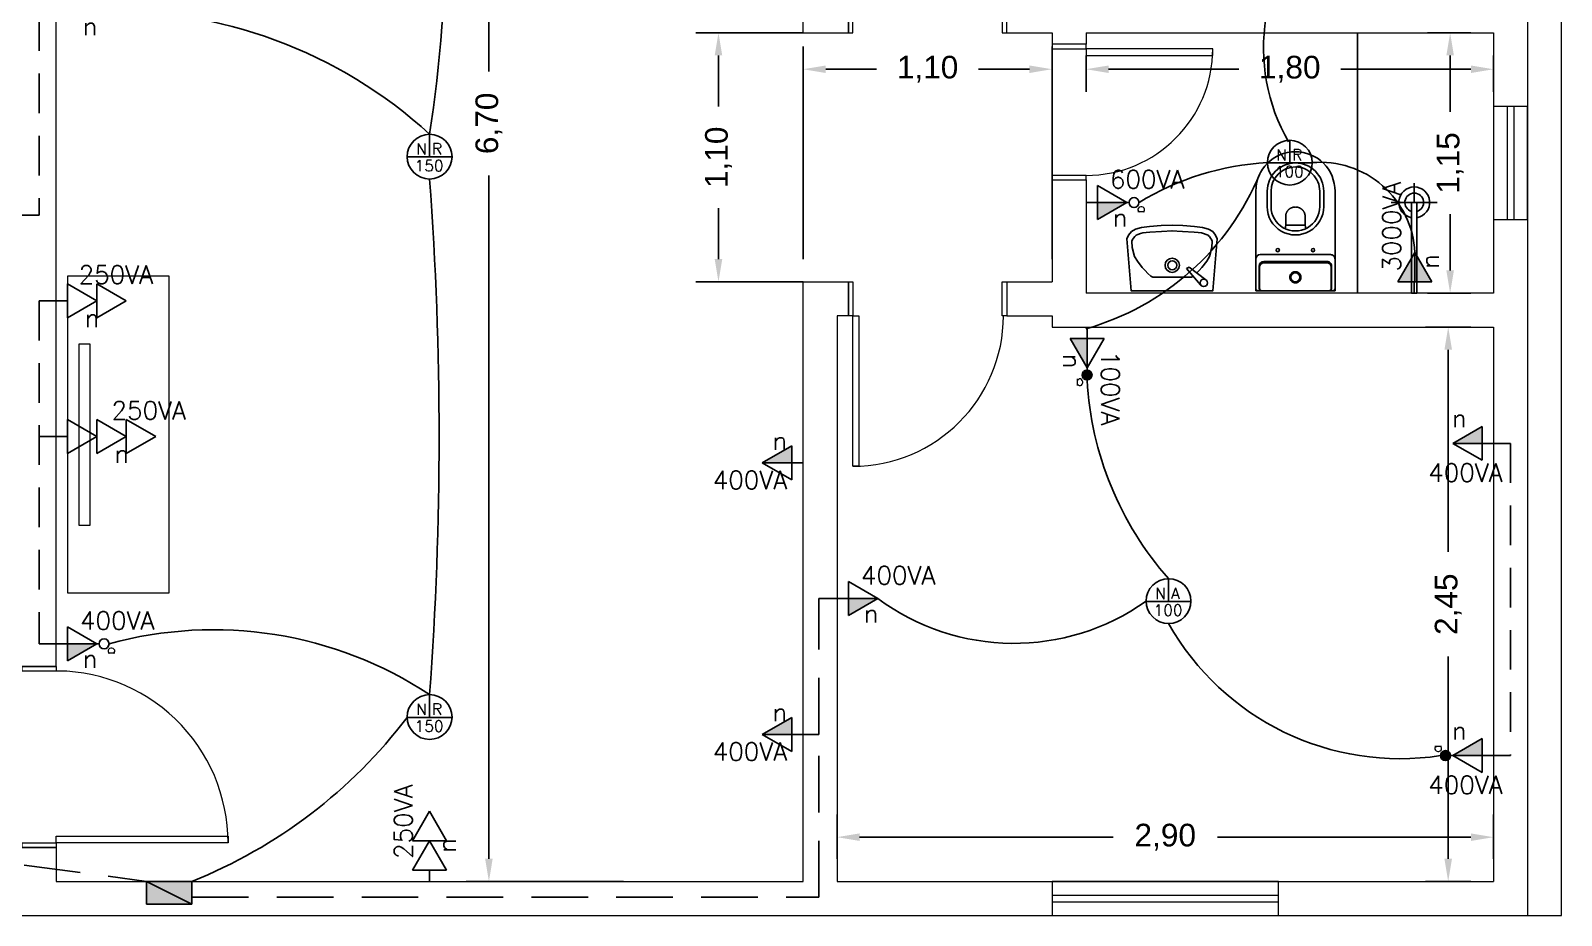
# Model space of a CAD drawing. Header units: millimetres. Extents: x -5 to 184, y -24 to 24.
# Drawn here: x 20.24 to 27, y 11 to 14.91 of the extents above; entities that cross this region are included whole.
import ezdxf

# ---------------------------------------------------------------- set-up
doc = ezdxf.new("R2010")
doc.units = ezdxf.units.MM
doc.linetypes.add('DASHED', pattern=[15, 12, -3])
doc.linetypes.add('HIDDEN', pattern=[0.375, 0.25, -0.125])
doc.layers.get('0').update_dxf_attribs({"lineweight": 30})
for name, color, linetype, lineweight in [('Cotas', 3, 'Continuous', 9), ('Cozinha', 252, 'Continuous', 20), ('Edificação', 251, 'Continuous', 20), ('Portas', 251, 'Continuous', 9)]:
    doc.layers.add(name, color=color, linetype=linetype, lineweight=lineweight)
for name, color, linetype in [('Eletroduto', 160, 'Continuous'), ('Pontos de iluminação', 50, 'Continuous'), ('Pontos de Tomadas', 10, 'Continuous'), ('WC', 252, 'Continuous')]:
    doc.layers.add(name, color=color, linetype=linetype)
doc.styles.add('ROMANS', font='ROMANS.SHX')
doc.styles.get("Standard").update_dxf_attribs({"font": 'arial.ttf'})
doc.dimstyles.new('ISO-25', dxfattribs={"dimtxt": 0.1, "dimasz": 0.1, "dimexe": 0.1, "dimexo": 0.1, "dimgap": 0.1, "dimtad": 0, "dimzin": 1, "dimtxsty": 'Standard', "dimcen": 0.1, "dimadec": 0, "dimazin": 0, "dimtfac": 1, "dimtmove": 0, "dimatfit": 3, "dimfxl": 1, "dimarcsym": 0})

# ---------------------------------------------------------------- blocks, each defined once
blk = doc.blocks.new('*D10')
at = {"layer": 'Cotas', "color": 0, "lineweight": -2, "transparency": 16777216}
for p, q in [((26.6, 13.6), (26.4, 13.6)), ((26.5, 13.5), (26.5, 12.6061)), ((26.5, 11.25), (26.5, 12.1439)), ((26.6, 11.15), (26.4, 11.15))]:
    blk.add_line(p, q, dxfattribs=at)
at = {"layer": 'Cotas', "color": 0, "transparency": 16777216}
for points in [[(26.4833, 13.5), (26.5167, 13.5), (26.5, 13.6)], [(26.4833, 11.25), (26.5167, 11.25), (26.5, 11.15)]]:
    blk.add_solid(points, dxfattribs=at)
at = {"layer": 'Defpoints', "color": 0, "transparency": 16777216}
for p in [(26.7, 13.6), (26.5, 11.15), (26.7, 11.15)]:
    blk.add_point(p, dxfattribs=at)
at = {"layer": 'Cotas', "color": 0, "transparency": 16777216, "insert": (26.5, 12.375), "char_height": 0.1, "attachment_point": 5, "rotation": 90}
blk.add_mtext('2,45', dxfattribs=at)
blk = doc.blocks.new('*D11')
at = {"layer": 'Cotas', "color": 0, "lineweight": -2, "transparency": 16777216}
for p, q in [((23.8, 11.25), (23.8, 11.4456)), ((26.7, 11.25), (26.7, 11.4456)), ((23.9, 11.3456), (25.0194, 11.3456)), ((26.6, 11.3456), (25.4806, 11.3456))]:
    blk.add_line(p, q, dxfattribs=at)
at = {"layer": 'Cotas', "color": 0, "transparency": 16777216}
for points in [[(23.9, 11.3623), (23.9, 11.3289), (23.8, 11.3456)], [(26.6, 11.3623), (26.6, 11.3289), (26.7, 11.3456)]]:
    blk.add_solid(points, dxfattribs=at)
at = {"layer": 'Defpoints', "color": 0, "transparency": 16777216}
for p in [(23.8, 11.3456), (23.8, 11.15), (26.7, 11.15)]:
    blk.add_point(p, dxfattribs=at)
at = {"layer": 'Cotas', "color": 0, "transparency": 16777216, "insert": (25.25, 11.3456), "char_height": 0.1, "attachment_point": 5}
blk.add_mtext('2,90', dxfattribs=at)
blk = doc.blocks.new('*D15')
at = {"layer": 'Cotas', "color": 0, "lineweight": -2, "transparency": 16777216}
for p, q in [((26.6, 14.9), (26.4086, 14.9)), ((26.5086, 14.8), (26.5086, 14.5505)), ((26.5086, 13.85), (26.5086, 14.0995)), ((26.6, 13.75), (26.4086, 13.75))]:
    blk.add_line(p, q, dxfattribs=at)
at = {"layer": 'Cotas', "color": 0, "transparency": 16777216}
for points in [[(26.4919, 14.8), (26.5252, 14.8), (26.5086, 14.9)], [(26.4919, 13.85), (26.5252, 13.85), (26.5086, 13.75)]]:
    blk.add_solid(points, dxfattribs=at)
at = {"layer": 'Defpoints', "color": 0, "transparency": 16777216}
for p in [(26.7, 14.9), (26.5086, 13.75), (26.7, 13.75)]:
    blk.add_point(p, dxfattribs=at)
at = {"layer": 'Cotas', "color": 0, "transparency": 16777216, "insert": (26.5086, 14.325), "char_height": 0.1, "attachment_point": 5, "rotation": 90}
blk.add_mtext('1,15', dxfattribs=at)
blk = doc.blocks.new('*D29')
at = {"layer": 'Cotas', "color": 0, "lineweight": -2, "transparency": 16777216}
for p, q in [((24.9, 14.8), (24.9, 14.6393)), ((26.7, 14.8), (26.7, 14.6393)), ((25, 14.7393), (25.575, 14.7393)), ((26.6, 14.7393), (26.025, 14.7393))]:
    blk.add_line(p, q, dxfattribs=at)
at = {"layer": 'Cotas', "color": 0, "transparency": 16777216}
for points in [[(25, 14.7559), (25, 14.7226), (24.9, 14.7393)], [(26.6, 14.7559), (26.6, 14.7226), (26.7, 14.7393)]]:
    blk.add_solid(points, dxfattribs=at)
at = {"layer": 'Defpoints', "color": 0, "transparency": 16777216}
for p in [(24.9, 14.9), (26.7, 14.9), (26.7, 14.7393)]:
    blk.add_point(p, dxfattribs=at)
at = {"layer": 'Cotas', "color": 0, "transparency": 16777216, "insert": (25.8, 14.7393), "char_height": 0.1, "attachment_point": 5}
blk.add_mtext('1,80', dxfattribs=at)
blk = doc.blocks.new('01lavl91')
at = {"linetype": 'Continuous'}
for p, q in [((0.1253, -0.036), (0.0639, -0.1075)), ((0.0753, -0.1139), (0.1503, -0.0575)), ((-0.085, -0.0692), (0.0857, -0.0692)), ((0.0639, -0.1075), (0.0753, -0.1139))]:
    blk.add_line(p, q, dxfattribs=at)
for points in [[(-0.1997, -0.2393), (-0.1797, -0.0093), (0.1803, -0.0093), (0.2003, -0.2393)], [(-0.1772, -0.2283), (-0.1758, -0.2005), (-0.1652, -0.1606), (-0.1526, -0.1406), (-0.1317, -0.1123), (-0.1188, -0.0991), (-0.106, -0.0859), (-0.0931, -0.074), (-0.085, -0.0692)], [(0.0938, -0.074), (0.0857, -0.0692)], [(0.1779, -0.2283), (0.1765, -0.2005), (0.1659, -0.1606), (0.1533, -0.1406), (0.1323, -0.1123), (0.1195, -0.0991), (0.1091, -0.0885)], [(0.0003, -0.2993), (-0.0477, -0.2981), (-0.0993, -0.2935), (-0.1345, -0.2899), (-0.1613, -0.2816), (-0.1795, -0.2708), (-0.1915, -0.256), (-0.1997, -0.2393)], [(0.0023, -0.2743), (-0.0461, -0.2719), (-0.0975, -0.2686), (-0.1144, -0.2671), (-0.1294, -0.2653), (-0.1385, -0.2633), (-0.151, -0.2586), (-0.1586, -0.2547), (-0.1629, -0.2516), (-0.1647, -0.2496), (-0.1703, -0.2424), (-0.1737, -0.2368), (-0.1772, -0.2283)], [(-0.0016, -0.2743), (0.0468, -0.2719), (0.0982, -0.2686), (0.1151, -0.2671), (0.1301, -0.2653), (0.1391, -0.2633), (0.1517, -0.2586), (0.1593, -0.2547), (0.1635, -0.2516), (0.1653, -0.2496), (0.1709, -0.2424), (0.1744, -0.2368), (0.1779, -0.2283)], [(0.0003, -0.2993), (0.0483, -0.2981), (0.0999, -0.2935), (0.1351, -0.2899), (0.1619, -0.2816), (0.1801, -0.2708), (0.1921, -0.256), (0.2003, -0.2393)]]:
    blk.add_lwpolyline(points, dxfattribs=at)
for centre, radius in [((0.1404, -0.0444), 0.0164), ((0.001, -0.1223), 0.0316), ((0.001, -0.1223), 0.02)]:
    blk.add_circle(centre, radius, dxfattribs=at)
blk = doc.blocks.new('81_P')
at = {"ltscale": 0.05}
for p, q in [((-0.165, 0), (-0.175, 0)), ((-0.175, -0.01), (-0.175, 0)), ((0.175, 0), (0.165, 0))]:
    blk.add_line(p, q, dxfattribs=at)
for p, q in [((0.165, 0), (-0.165, 0)), ((-0.175, -0.44), (-0.175, -0.01)), ((0.175, -0.44), (0.175, -0.01)), ((0.1398, -0.1295), (-0.1398, -0.1295)), ((0, -0.1236), (-0.1384, -0.1236)), ((0, -0.1236), (0.1384, -0.1236)), ((0.155, -0.16), (-0.155, -0.16))]:
    blk.add_line(p, q)
at = {"ltscale": 0.047193}
blk.add_line((0.175, -0.0094), (0.175, 0), dxfattribs=at)
at = {"ltscale": 0.497718}
for p, q in [((-0.1598, -0.01), (-0.1598, -0.1095)), ((0.1598, -0.01), (0.1598, -0.1095))]:
    blk.add_line(p, q, dxfattribs=at)
at = {"ltscale": 0.467891}
for p, q in [((-0.1584, -0.01), (-0.1584, -0.1036)), ((0.1584, -0.01), (0.1584, -0.1036))]:
    blk.add_line(p, q, dxfattribs=at)
at = {"ltscale": 0.078144}
for p, q in [((-0.0429, -0.29), (-0.0455, -0.2746)), ((0.0429, -0.29), (0.0455, -0.2746))]:
    blk.add_line(p, q, dxfattribs=at)
at = {"ltscale": 0.214268}
for p in [(-0.0429, -0.29), (0.0429, -0.29)]:
    blk.add_line(p, (0, -0.29), dxfattribs=at)
at = {"ltscale": 0.197279}
for p, q in [((-0.0429, -0.3295), (-0.0429, -0.29)), ((0.0429, -0.3295), (0.0429, -0.29))]:
    blk.add_line(p, q, dxfattribs=at)
at = {"ltscale": 0.339985}
for p, q in [((-0.125, -0.44), (-0.125, -0.372)), ((-0.1075, -0.44), (-0.1075, -0.372)), ((0.1075, -0.44), (0.1075, -0.372)), ((0.125, -0.44), (0.125, -0.372))]:
    blk.add_line(p, q, dxfattribs=at)
for points in [[(-0.0429, -0.3295), (-0.0428, -0.3307), (-0.0428, -0.332), (-0.0427, -0.3332), (-0.0425, -0.3345), (-0.0424, -0.3357), (-0.0421, -0.3369), (-0.0419, -0.3382), (-0.0416, -0.3394), (-0.0412, -0.3406), (-0.0409, -0.3418), (-0.0405, -0.343), (-0.04, -0.3442), (-0.0395, -0.3453), (-0.039, -0.3465), (-0.0384, -0.3476), (-0.0378, -0.3487), (-0.0372, -0.3498), (-0.0369, -0.3504), (-0.0365, -0.3509), (-0.0362, -0.3515), (-0.0358, -0.352), (-0.0354, -0.3525), (-0.0351, -0.353), (-0.0347, -0.3535), (-0.0343, -0.354), (-0.0339, -0.3545), (-0.0335, -0.355), (-0.0331, -0.3555), (-0.0326, -0.356), (-0.0322, -0.3565), (-0.0318, -0.357), (-0.0313, -0.3574), (-0.0309, -0.3579), (-0.0303, -0.3584)], [(0.0303, -0.3584), (0.0312, -0.3575), (0.0321, -0.3566), (0.033, -0.3556), (0.0338, -0.3547), (0.0346, -0.3537), (0.0354, -0.3526), (0.0361, -0.3516), (0.0368, -0.3505), (0.0374, -0.3494), (0.0381, -0.3483), (0.0386, -0.3472), (0.0392, -0.346), (0.0395, -0.3455), (0.0397, -0.3449), (0.04, -0.3443), (0.0402, -0.3437), (0.0404, -0.3431), (0.0406, -0.3425), (0.0408, -0.3419), (0.041, -0.3413), (0.0412, -0.3407), (0.0414, -0.3401), (0.0415, -0.3395), (0.0417, -0.3389), (0.0418, -0.3383), (0.042, -0.3377), (0.0421, -0.3371), (0.0422, -0.3364), (0.0423, -0.3358), (0.0424, -0.3352), (0.0425, -0.3346), (0.0426, -0.334), (0.0427, -0.3333), (0.0427, -0.3327), (0.0428, -0.3321), (0.0428, -0.3315), (0.0428, -0.3308), (0.0428, -0.3302), (0.0429, -0.3295)], [(-0.0303, -0.3584), (-0.0294, -0.3593), (-0.0284, -0.3602), (-0.0274, -0.361), (-0.0263, -0.3618), (-0.0253, -0.3626), (-0.0242, -0.3633), (-0.0231, -0.364), (-0.022, -0.3647), (-0.0208, -0.3653), (-0.0196, -0.3659), (-0.0184, -0.3665), (-0.0172, -0.367), (-0.016, -0.3675), (-0.0147, -0.368), (-0.0135, -0.3684), (-0.0122, -0.3688), (-0.0116, -0.3689), (-0.0109, -0.3691), (-0.0103, -0.3693), (-0.0096, -0.3694), (-0.009, -0.3695), (-0.0083, -0.3697), (-0.0077, -0.3698), (-0.007, -0.3699), (-0.0063, -0.37), (-0.0057, -0.3701), (-0.005, -0.3702), (-0.0043, -0.3702), (-0.0037, -0.3703), (-0.003, -0.3704), (-0.0023, -0.3704), (-0.0017, -0.3704), (-0.001, -0.3704), (-0.0003, -0.3705), (0, -0.3705)], [(0, -0.3705), (0.0013, -0.3704), (0.0027, -0.3704), (0.004, -0.3703), (0.0053, -0.3701), (0.0067, -0.37), (0.008, -0.3697), (0.0093, -0.3695), (0.0106, -0.3692), (0.0119, -0.3689), (0.0132, -0.3685), (0.0144, -0.3681), (0.0157, -0.3676), (0.0169, -0.3671), (0.0175, -0.3669), (0.0181, -0.3666), (0.0187, -0.3663), (0.0193, -0.3661), (0.0199, -0.3658), (0.0205, -0.3655), (0.0211, -0.3652), (0.0217, -0.3648), (0.0222, -0.3645), (0.0228, -0.3642), (0.0234, -0.3638), (0.0239, -0.3635), (0.0245, -0.3631), (0.025, -0.3628), (0.0255, -0.3624), (0.0261, -0.362), (0.0266, -0.3616), (0.0271, -0.3612), (0.0276, -0.3608), (0.0281, -0.3604), (0.0286, -0.36), (0.0291, -0.3595), (0.0296, -0.3591), (0.0301, -0.3587), (0.0303, -0.3584)]]:
    blk.add_lwpolyline(points)
at = {"linetype": 'DASHED'}
blk.add_circle((0, -0.06), 0.0245, dxfattribs=at)
for centre, radius in [((0, -0.06), 0.02), ((-0.078, -0.18), 0.007), ((0.078, -0.18), 0.007)]:
    blk.add_circle(centre, radius)
for centre, radius, start, end in [((-0.165, -0.01), 0.01, 90, 180.00001), ((-0.1498, -0.01), 0.01, 90, 180.00001), ((-0.1484, -0.01), 0.01, 90, 180.00001), ((0.1484, -0.01), 0.01, 0, 90), ((0.1498, -0.01), 0.01, 0, 90), ((0.165, -0.01), 0.01, 0, 90), ((-0.1398, -0.1095), 0.02, 180.00001, 270), ((-0.1384, -0.1036), 0.02, 180.00001, 270), ((0.1384, -0.1036), 0.02, 270, 0), ((0.1398, -0.1095), 0.02, 270, 0), ((-0.155, -0.14), 0.02, 180.00001, 270), ((0.155, -0.14), 0.02, 270, 0), ((0, -0.372), 0.125, 0, 180.00001), ((0, -0.372), 0.1075, 0, 180.00001), ((0, -0.44), 0.175, 180.00001, 270), ((0, -0.44), 0.125, 180.00001, 270), ((0, -0.44), 0.1075, 180.00001, 270), ((0, -0.44), 0.1075, 270, 0), ((0, -0.44), 0.175, 270, 0), ((0, -0.44), 0.125, 270, 0)]:
    blk.add_arc(centre, radius, start, end)
blk = doc.blocks.new('CHUV')
at = {"ltscale": 0.05}
for p, q in [((0.0027, 0.4455), (0.0027, 0.5407)), ((-0.1103, 0.4455), (0.1156, 0.4455)), ((-0.0106, 0.0003), (-0.0106, 0.4455)), ((0.0156, 0.4455), (0.0156, 0.0003))]:
    blk.add_line(p, q, dxfattribs=at)
at = {"ltscale": 2}
blk.add_line((0.0156, 0.0003), (-0.0106, 0.0003), dxfattribs=at)
at = {"ltscale": 0.05}
for radius, start, end in [(0.076, 279.93583, 260.06417), (0.0459, 286.60149, 253.39851)]:
    blk.add_arc((0.0025, 0.4455), radius, start, end, dxfattribs=at)
blk = doc.blocks.new('*D70')
at = {"layer": 'Cotas', "color": 0, "lineweight": -2, "transparency": 16777216}
for p, q in [((22.8572, 17.85), (22.1621, 17.85)), ((22.2621, 17.75), (22.2621, 14.73)), ((22.2621, 11.25), (22.2621, 14.27)), ((22.8572, 11.15), (22.1621, 11.15))]:
    blk.add_line(p, q, dxfattribs=at)
at = {"layer": 'Cotas', "color": 0, "transparency": 16777216}
for points in [[(22.2454, 17.75), (22.2787, 17.75), (22.2621, 17.85)], [(22.2454, 11.25), (22.2787, 11.25), (22.2621, 11.15)]]:
    blk.add_solid(points, dxfattribs=at)
at = {"layer": 'Defpoints', "color": 0, "transparency": 16777216}
for p in [(22.9572, 17.85), (22.2621, 11.15), (22.9572, 11.15)]:
    blk.add_point(p, dxfattribs=at)
at = {"layer": 'Cotas', "color": 0, "transparency": 16777216, "insert": (22.2621, 14.5), "char_height": 0.1, "attachment_point": 5, "rotation": 90}
blk.add_mtext('6,70', dxfattribs=at)
blk = doc.blocks.new('*D71')
at = {"layer": 'Cotas', "color": 0, "lineweight": -2, "transparency": 16777216}
for p, q in [((23.65, 14.9), (23.1763, 14.9)), ((23.2763, 14.8), (23.2763, 14.575)), ((23.2763, 13.9), (23.2763, 14.125)), ((23.65, 13.8), (23.1763, 13.8))]:
    blk.add_line(p, q, dxfattribs=at)
at = {"layer": 'Cotas', "color": 0, "transparency": 16777216}
for points in [[(23.2596, 14.8), (23.2929, 14.8), (23.2763, 14.9)], [(23.2596, 13.9), (23.2929, 13.9), (23.2763, 13.8)]]:
    blk.add_solid(points, dxfattribs=at)
at = {"layer": 'Defpoints', "color": 0, "transparency": 16777216}
for p in [(23.75, 14.9), (23.2763, 13.8), (23.75, 13.8)]:
    blk.add_point(p, dxfattribs=at)
at = {"layer": 'Cotas', "color": 0, "transparency": 16777216, "insert": (23.2763, 14.35), "char_height": 0.1, "attachment_point": 5, "rotation": 90}
blk.add_mtext('1,10', dxfattribs=at)
blk = doc.blocks.new('*D72')
at = {"layer": 'Cotas', "color": 0, "lineweight": -2, "transparency": 16777216}
for p, q in [((23.65, 13.9), (23.65, 14.8393)), ((24.75, 13.9), (24.75, 14.8393)), ((23.75, 14.7393), (23.975, 14.7393)), ((24.65, 14.7393), (24.425, 14.7393))]:
    blk.add_line(p, q, dxfattribs=at)
at = {"layer": 'Cotas', "color": 0, "transparency": 16777216}
for points in [[(23.75, 14.7559), (23.75, 14.7226), (23.65, 14.7393)], [(24.65, 14.7559), (24.65, 14.7226), (24.75, 14.7393)]]:
    blk.add_solid(points, dxfattribs=at)
at = {"layer": 'Defpoints', "color": 0, "transparency": 16777216}
for p in [(23.65, 14.7393), (23.65, 13.8), (24.75, 13.8)]:
    blk.add_point(p, dxfattribs=at)
at = {"layer": 'Cotas', "color": 0, "transparency": 16777216, "insert": (24.2, 14.7393), "char_height": 0.1, "attachment_point": 5}
blk.add_mtext('1,10', dxfattribs=at)

msp = doc.modelspace()

# ---------------------------------------------------------------- hatches: boundary and pattern name
at = {"layer": 'Eletroduto'}
h = msp.add_hatch(color=256, dxfattribs=at)
h.set_gradient(color2=(0, 0, 0), tint=1)
h.paths.add_polyline_path([(20.95, 11.05), (20.75, 11.15), (20.75, 11.05)])
h = msp.add_hatch(color=0, dxfattribs=at)
h.dxf.hatch_style = 1
h.paths.add_polyline_path([(20.95, 11.05), (20.95, 11.15), (20.75, 11.15)])
at = {"layer": 'Pontos de iluminação'}
h = msp.add_hatch(color=256, dxfattribs=at)
h.set_gradient(color1=(248, 215, 49), color2=(248, 215, 49), tint=1)
h.paths.add_polyline_path([(24.9265, 13.388, 1), (24.8825, 13.388, 1)])
h = msp.add_hatch(color=256, dxfattribs=at)
h.set_gradient(color1=(248, 215, 49), color2=(248, 215, 49), tint=1)
h.paths.add_polyline_path([(26.51, 11.706, 1), (26.466, 11.706, 1)])

# ---------------------------------------------------------------- linework, layer by layer
at = {"layer": 'Cozinha'}
for points in [[(20.85, 12.425), (20.85, 13.825), (20.4, 13.825), (20.4, 12.425)], [(20.5, 12.725), (20.5, 13.525), (20.45, 13.525), (20.45, 12.725)]]:
    msp.add_lwpolyline(points, close=True, dxfattribs=at)
at = {"layer": 'Edificação'}
for p, q in [((26.85, 18), (26.85, 11.15)), ((20.35, 12.1), (20.35, 17.85)), ((23.65, 14.9), (23.65, 17.85)), ((23.85, 14.9), (23.85, 15.05)), ((23.65, 14.9), (23.85, 14.9)), ((24.55, 14.9), (24.75, 14.9)), ((24.75, 14.9), (24.75, 14.85)), ((24.9, 14.9), (26.7, 14.9)), ((24.9, 14.9), (24.9, 14.85)), ((26.7, 14.9), (26.7, 13.75)), ((24.75, 14.25), (24.75, 13.8)), ((24.9, 14.25), (24.9, 13.75)), ((23.65, 11.15), (23.65, 13.8)), ((23.65, 13.8), (23.85, 13.8)), ((23.85, 13.8), (23.85, 13.65)), ((24.55, 13.8), (24.75, 13.8)), ((26.7, 13.75), (24.9, 13.75)), ((23.85, 13.65), (23.8, 13.65)), ((23.8, 13.65), (23.8, 11.15)), ((24.55, 13.65), (24.75, 13.65)), ((24.75, 13.65), (24.75, 13.6)), ((24.75, 13.6), (26.7, 13.6)), ((26.7, 13.6), (26.7, 11.15)), ((20.35, 12.1), (20.2, 12.1)), ((20.2, 11.3), (20.35, 11.3)), ((20.35, 11.3), (20.35, 11.15)), ((20.35, 11.15), (23.65, 11.15)), ((22.6, 11.15), (22.6, 11.15)), ((23.8, 11.15), (26.7, 11.15)), ((26.85, 11.15), (26.85, 11)), ((2.1, 11), (26.85, 11))]:
    msp.add_line(p, q, dxfattribs=at)
at = {"layer": 'Edificação', "color": 252}
msp.add_lwpolyline([(0, 11), (27, 11), (27, 19), (0, 19)], close=True, dxfattribs=at)
at = {"layer": 'Eletroduto', "linetype": 'HIDDEN', "ltscale": 0.7}
for p, q in [((20.275, 14.995), (20.275, 14.095)), ((20.275, 13.7157), (20.275, 12.2))]:
    msp.add_line(p, q, dxfattribs=at)
at = {"layer": 'Eletroduto'}
for p, q in [((20.2, 14.095), (20.275, 14.095)), ((20.35, 13.7157), (20.275, 13.7157)), ((20.35, 13.1157), (20.275, 13.1157)), ((20.35, 12.2), (20.275, 12.2)), ((20.75, 11.05), (20.75, 11.15)), ((20.75, 11.15), (20.95, 11.15)), ((20.95, 11.05), (20.75, 11.15)), ((20.95, 11.15), (20.95, 11.05)), ((20.95, 11.05), (20.75, 11.05))]:
    msp.add_line(p, q, dxfattribs=at)
at = {"layer": 'Eletroduto', "linetype": 'HIDDEN'}
for p, q in [((23.72, 11.8), (23.72, 12.4)), ((23.72, 12.4), (23.8, 12.4)), ((23.65, 11.8), (23.72, 11.8)), ((23.72, 11.08), (23.72, 11.8)), ((20.95, 11.08), (23.65, 11.08)), ((23.65, 11.08), (23.72, 11.08))]:
    msp.add_line(p, q, dxfattribs=at)
at = {"layer": 'Eletroduto', "linetype": 'HIDDEN', "ltscale": 0.7}
msp.add_lwpolyline([(26.7, 13.086), (26.775, 13.086), (26.775, 11.706), (26.7, 11.706)], dxfattribs=at)
at = {"layer": 'Eletroduto'}
for centre, radius, start, end in [((15.7336, 15.4025), 6.3381, 351.37416, 8.61977), ((20.6028, 12.9311), 2.0652, 47.42688, 92.02154), ((26.5179, 14.8332), 0.8337, 170.7755, 209.87404), ((24.5748, 14.7293), 1.1828, 285.92995, 337.50319), ((25.7639, 13.1253), 1.2028, 92.99085, 121.57896), ((25.9348, 13.9095), 0.4185, 2.80557, 94.89879), ((6.6366, 13.1157), 15.4056, 355.75775, 4.23718), ((26.3471, 13.4454), 1.4448, 183.15125, 221.4788), ((24.5806, 13.2126), 1.0105, 233.53287, 305.38885), ((21.0451, 10.5265), 1.7359, 56.62501, 105.40318), ((26.2869, 12.8653), 1.173, 209.37748, 278.78046), ((20.1109, 13.2362), 2.2487, 291.90956, 322.74529)]:
    msp.add_arc(centre, radius, start, end, dxfattribs=at)
at = {"layer": 'Eletroduto', "linetype": 'HIDDEN'}
msp.add_arc((58.1138, 293.0993), 284.4142, 260.301435, 262.451181, dxfattribs=at)
at = {"layer": 'Pontos de iluminação'}
for p, q in [((22, 14.3515), (22, 14.4526)), ((25.8, 14.325), (25.8, 14.4261)), ((21.9008, 14.3515), (22.0992, 14.3515)), ((25.7008, 14.325), (25.8992, 14.325)), ((25.09, 14.15), (25.08, 14.15)), ((24.9045, 13.41), (24.9045, 13.42)), ((25.2646, 12.3874), (25.2646, 12.4885)), ((25.1654, 12.3874), (25.3639, 12.3874)), ((20.54, 12.2), (20.53, 12.2)), ((22, 11.875), (22, 11.9761)), ((21.9008, 11.875), (22.0992, 11.875)), ((26.51, 11.706), (26.52, 11.706))]:
    msp.add_line(p, q, dxfattribs=at)
for centre, radius in [((22.0001, 14.3529), 0.099), ((25.8001, 14.3265), 0.099), ((25.112, 14.15), 0.022), ((24.9045, 13.388), 0.022), ((25.2647, 12.3888), 0.099), ((20.562, 12.2), 0.022), ((22.0001, 11.8765), 0.099), ((26.488, 11.706), 0.022)]:
    msp.add_circle(centre, radius, dxfattribs=at)
at = {"layer": 'Pontos de Tomadas', "color": 1}
for p, q in [((24.95, 14.225), (25.08, 14.15)), ((25.08, 14.15), (24.95, 14.225)), ((24.95, 14.225), (24.95, 14.075)), ((25.08, 14.15), (24.95, 14.225)), ((24.95, 14.15), (24.9, 14.15)), ((24.95, 14.15), (25.08, 14.15)), ((24.95, 14.075), (25.08, 14.15)), ((26.2778, 13.8), (26.3528, 13.93)), ((26.3528, 13.93), (26.2778, 13.8)), ((26.3528, 13.93), (26.2778, 13.8)), ((26.3528, 13.8), (26.3528, 13.93)), ((26.4278, 13.8), (26.3528, 13.93)), ((26.2778, 13.8), (26.4278, 13.8)), ((26.35, 13.8), (26.35, 13.75)), ((20.4, 13.7907), (20.53, 13.7157)), ((20.53, 13.7157), (20.4, 13.7907)), ((20.4, 13.7907), (20.4, 13.6407)), ((20.53, 13.7157), (20.4, 13.7907)), ((20.53, 13.7907), (20.66, 13.7157)), ((20.66, 13.7157), (20.53, 13.7907)), ((20.53, 13.7907), (20.53, 13.6407)), ((20.66, 13.7157), (20.53, 13.7907)), ((20.4, 13.7157), (20.35, 13.7157)), ((20.4, 13.6407), (20.53, 13.7157)), ((20.53, 13.6407), (20.66, 13.7157)), ((24.9045, 13.55), (24.9045, 13.6)), ((24.9795, 13.55), (24.8295, 13.55)), ((24.8295, 13.55), (24.9045, 13.42)), ((24.9045, 13.55), (24.9045, 13.42)), ((24.9795, 13.55), (24.9045, 13.42)), ((24.9045, 13.42), (24.9795, 13.55)), ((24.9045, 13.42), (24.9795, 13.55)), ((20.4, 13.1907), (20.53, 13.1157)), ((20.53, 13.1157), (20.4, 13.1907)), ((20.4, 13.1907), (20.4, 13.0407)), ((20.53, 13.1157), (20.4, 13.1907)), ((20.53, 13.1907), (20.66, 13.1157)), ((20.66, 13.1157), (20.53, 13.1907)), ((20.53, 13.1907), (20.53, 13.0407)), ((20.66, 13.1157), (20.53, 13.1907)), ((20.66, 13.1907), (20.79, 13.1157)), ((20.79, 13.1157), (20.66, 13.1907)), ((20.66, 13.1907), (20.66, 13.0407)), ((20.79, 13.1157), (20.66, 13.1907)), ((26.65, 13.161), (26.52, 13.086)), ((26.65, 13.011), (26.65, 13.161)), ((20.4, 13.1157), (20.35, 13.1157)), ((20.4, 13.0407), (20.53, 13.1157)), ((20.53, 13.0407), (20.66, 13.1157)), ((20.66, 13.0407), (20.79, 13.1157)), ((23.6, 13.075), (23.47, 13)), ((23.6, 12.925), (23.6, 13.075)), ((26.65, 13.086), (26.52, 13.086)), ((26.65, 13.011), (26.52, 13.086)), ((26.52, 13.086), (26.65, 13.011)), ((26.52, 13.086), (26.65, 13.011)), ((26.65, 13.086), (26.7, 13.086)), ((23.6, 13), (23.47, 13)), ((23.6, 12.925), (23.47, 13)), ((23.47, 13), (23.6, 12.925)), ((23.47, 13), (23.6, 12.925)), ((23.6, 13), (23.65, 13)), ((23.85, 12.475), (23.98, 12.4)), ((23.98, 12.4), (23.85, 12.475)), ((23.85, 12.475), (23.85, 12.325)), ((23.98, 12.4), (23.85, 12.475)), ((23.85, 12.4), (23.8, 12.4)), ((23.85, 12.4), (23.98, 12.4)), ((23.85, 12.325), (23.98, 12.4)), ((20.4, 12.275), (20.53, 12.2)), ((20.53, 12.2), (20.4, 12.275)), ((20.4, 12.275), (20.4, 12.125)), ((20.53, 12.2), (20.4, 12.275)), ((20.4, 12.2), (20.35, 12.2)), ((20.4, 12.2), (20.53, 12.2)), ((20.4, 12.125), (20.53, 12.2)), ((23.6, 11.875), (23.47, 11.8)), ((23.6, 11.725), (23.6, 11.875)), ((23.6, 11.8), (23.47, 11.8)), ((23.6, 11.725), (23.47, 11.8)), ((23.47, 11.8), (23.6, 11.725)), ((23.47, 11.8), (23.6, 11.725)), ((23.6, 11.8), (23.65, 11.8)), ((26.65, 11.781), (26.52, 11.706)), ((26.65, 11.631), (26.65, 11.781)), ((26.65, 11.706), (26.52, 11.706)), ((26.65, 11.631), (26.52, 11.706)), ((26.52, 11.706), (26.65, 11.631)), ((26.52, 11.706), (26.65, 11.631)), ((26.65, 11.706), (26.7, 11.706)), ((21.925, 11.33), (22, 11.46)), ((22, 11.46), (21.925, 11.33)), ((22, 11.46), (21.925, 11.33)), ((22.075, 11.33), (22, 11.46)), ((21.925, 11.2), (22, 11.33)), ((22, 11.33), (21.925, 11.2)), ((22, 11.33), (21.925, 11.2)), ((21.925, 11.33), (22.075, 11.33)), ((22.075, 11.2), (22, 11.33)), ((21.925, 11.2), (22.075, 11.2)), ((22, 11.2), (22, 11.15))]:
    msp.add_line(p, q, dxfattribs=at)
for points in [[(24.95, 14.15), (24.95, 14.075), (25.08, 14.15)], [(26.2778, 13.8), (26.3528, 13.8), (26.3528, 13.93)], [(26.3528, 13.8), (26.4278, 13.8), (26.3528, 13.93)], [(24.9045, 13.55), (24.8295, 13.55), (24.9045, 13.42)], [(26.65, 13.086), (26.65, 13.161), (26.52, 13.086)], [(23.6, 13), (23.6, 13.075), (23.47, 13)], [(23.85, 12.4), (23.85, 12.325), (23.98, 12.4)], [(20.4, 12.2), (20.4, 12.125), (20.53, 12.2)], [(23.6, 11.8), (23.6, 11.875), (23.47, 11.8)], [(26.65, 11.706), (26.65, 11.781), (26.52, 11.706)]]:
    msp.add_solid(points, dxfattribs=at)
at = {"layer": 'Portas'}
for p, q in [((26.76, 14.575), (26.76, 14.075)), ((26.79, 14.575), (26.79, 14.075)), ((24.75, 11.09), (25.75, 11.09)), ((24.75, 11.06), (25.75, 11.06))]:
    msp.add_line(p, q, dxfattribs=at)
for points in [[(23.85, 15.05), (23.85, 14.9), (23.87, 14.9), (23.87, 15.05)], [(24.53, 15.05), (24.53, 14.9), (24.55, 14.9), (24.55, 15.05)], [(24.9, 14.85), (24.75, 14.85), (24.75, 14.83), (24.9, 14.83)], [(24.9, 14.83), (24.9, 14.8), (25.46, 14.8), (25.46, 14.83)], [(26.7, 14.575), (26.7, 14.075), (26.85, 14.075), (26.85, 14.575)], [(24.9, 14.27), (24.75, 14.27), (24.75, 14.25), (24.9, 14.25)], [(23.85, 13.65), (23.85, 13.8), (23.87, 13.8), (23.87, 13.65)], [(24.53, 13.65), (24.53, 13.8), (24.55, 13.8), (24.55, 13.65)], [(23.87, 13.65), (23.8962, 13.65), (23.8962, 12.985), (23.87, 12.985)], [(20.35, 12.08), (20.2, 12.08), (20.2, 12.1), (20.35, 12.1)], [(20.35, 11.3), (20.2, 11.3), (20.2, 11.32), (20.35, 11.32)], [(20.35, 11.32), (20.35, 11.35), (21.11, 11.35), (21.11, 11.32)], [(24.75, 11), (25.75, 11), (25.75, 11.15), (24.75, 11.15)]]:
    msp.add_lwpolyline(points, close=True, dxfattribs=at)
for centre, radius, start, end in [((24.9, 14.83), 0.56, 270, 0), ((23.87, 13.65), 0.665, 270, 0), ((20.35, 11.32), 0.76, 0, 92.26226)]:
    msp.add_arc(centre, radius, start, end, dxfattribs=at)
at = {"layer": 'WC'}
msp.add_line((26.1, 13.75), (26.1, 14.9), dxfattribs=at)

# ---------------------------------------------------------------- block references
at = {"layer": 'WC', "xscale": -1}
for name, p, rotation in [('81_P', (25.825, 13.76), 180.0000000000065), ('01lavl91', (25.2797, 13.7507), 180)]:
    msp.add_blockref(name, p, dxfattribs=dict(at, rotation=rotation))
at = {"layer": 'WC', "xscale": 0.900000000000091, "yscale": 0.900000000000091, "zscale": 0.900000000000091, "rotation": 1.08562933127277e-11}
msp.add_blockref('CHUV', (26.3477, 13.7497), dxfattribs=at)

# ---------------------------------------------------------------- texts
at = {"layer": 'Pontos de iluminação', "style": 'ROMANS'}
for rotation, p in [(270, (25.1295, 14.1367)), (180, (24.8911, 13.3705)), (270, (20.5795, 12.1867)), (90, (26.4705, 11.7193))]:
    msp.add_text('a', height=0.044, rotation=rotation, dxfattribs=at).set_placement(p)
for tag, p, s, flags in [('N', (21.9406, 14.3621), '', 4), ('150', (21.9343, 14.2883), '100', 13), ('N', (25.7406, 14.3357), '', 4), ('100', (25.7343, 14.2618), '100', 13), ('N', (25.2053, 12.398), 'n', 4), ('100', (25.1989, 12.3242), '100', 13), ('N', (21.9406, 11.8857), '', 4), ('150', (21.9343, 11.8118), '100', 13)]:
    msp.add_attdef(tag, p, s, height=0.0495, dxfattribs=dict(at, flags=flags))
for tag, p in [('R', (22.0109, 14.3627)), ('R', (25.8109, 14.3362)), ('A', (25.2756, 12.3986)), ('R', (22.0109, 11.8862))]:
    msp.add_attdef(tag, p, '', height=0.0495, dxfattribs=at)
at = {"layer": 'Pontos de Tomadas', "color": 1, "style": 'ROMANS'}
for s, p in [('n', (20.4679, 14.8896)), ('600VA', (25.0057, 14.2128)), ('n', (25.0179, 14.0446)), ('250VA', (20.4496, 13.7916)), ('n', (20.4762, 13.6)), ('250VA', (20.595, 13.1916)), ('n', (26.5167, 13.1571)), ('n', (20.6072, 13)), ('n', (23.5148, 13.0576)), ('400VA', (26.4119, 12.9166)), ('400VA', (23.251, 12.884)), ('400VA', (23.9057, 12.4628)), ('400VA', (20.4557, 12.2628)), ('n', (23.9179, 12.2946)), ('n', (20.4679, 12.0946)), ('n', (23.5148, 11.8576)), ('n', (26.5167, 11.7771)), ('400VA', (23.251, 11.684)), ('400VA', (26.4119, 11.5366))]:
    msp.add_text(s, height=0.08, dxfattribs=at).set_placement(p)
for s, rotation, p in [('3000VA', 90, (26.29, 13.845)), ('n', 90, (26.4583, 13.8572)), ('n', 270, (24.799, 13.4821)), ('100VA', 270, (24.9673, 13.4943)), ('250VA', 90, (21.9242, 11.2496)), ('n', 90, (22.1157, 11.2762))]:
    msp.add_text(s, height=0.08, rotation=rotation, dxfattribs=at).set_placement(p)

# ---------------------------------------------------------------- dimensions: what is measured, and where the dimension line sits
at = {"layer": 'Cotas'}
for base, p1, p2, picture, middle in [((22.2621, 11.15), (22.9572, 17.85), (22.9572, 11.15), '*D70', (22.2621, 14.5)), ((23.2763, 13.8), (23.75, 14.9), (23.75, 13.8), '*D71', (23.2763, 14.35)), ((26.5086, 13.75), (26.7, 14.9), (26.7, 13.75), '*D15', (26.5086, 14.325)), ((26.5, 11.15), (26.7, 13.6), (26.7, 11.15), '*D10', (26.5, 12.375))]:
    dim = msp.add_linear_dim(base=base, p1=p1, p2=p2, angle=90, dimstyle='ISO-25', dxfattribs=at)
    dim.commit()
    dim.dimension.update_dxf_attribs({"geometry": picture, "text_midpoint": middle})
for base, p1, p2, picture, middle in [((26.7, 14.7393), (24.9, 14.9), (26.7, 14.9), '*D29', (25.8, 14.7393)), ((23.65, 14.7393), (24.75, 13.8), (23.65, 13.8), '*D72', (24.2, 14.7393)), ((23.8, 11.3456), (26.7, 11.15), (23.8, 11.15), '*D11', (25.25, 11.3456))]:
    dim = msp.add_linear_dim(base=base, p1=p1, p2=p2, dimstyle='ISO-25', dxfattribs=at)
    dim.commit()
    dim.dimension.update_dxf_attribs({"geometry": picture, "text_midpoint": middle})

doc.saveas('drawing.dxf')
